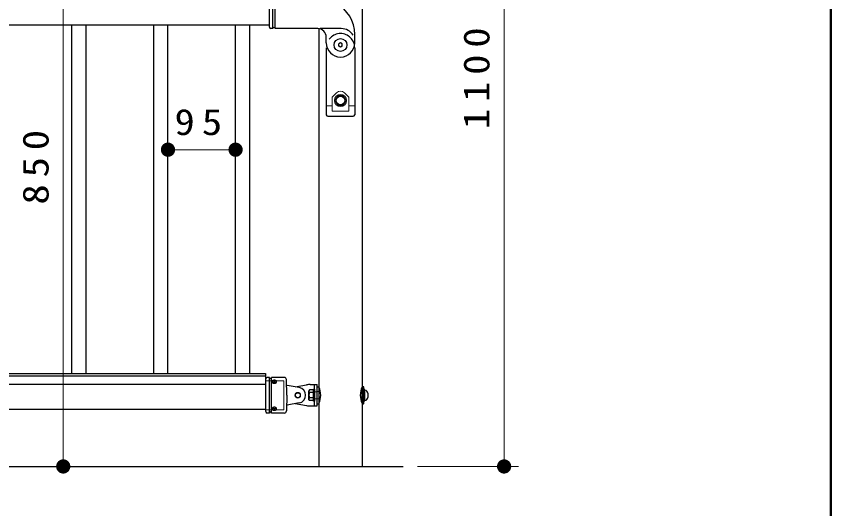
# Model space of a CAD drawing. Units: millimetres on the paper, scale 1:20. Extents: x -365 to 0, y 0 to 257.
# Drawn here: x -57.2 to 0, y 163.7 to 198.3 of the extents above; entities that cross this region are included whole.
import ezdxf

# ---------------------------------------------------------------- set-up
doc = ezdxf.new("R2010")
doc.units = ezdxf.units.MM
doc.linetypes.add('USER1', pattern=[4.5, 2.5, -2])
doc.layers.add('LY_1', color=7, linetype='Continuous', lineweight=25)
doc.layers.add('LY_3', color=7, linetype='Continuous', lineweight=13)
doc.styles.add('ＭＳ ゴシック', font='')
doc.styles.get('ＭＳ ゴシック').set_extended_font_data('MS Gothic')

# ---------------------------------------------------------------- blocks, each defined once
blk = doc.blocks.new('filled_dot')
at = {"color": 0, "linetype": 'Continuous', "lineweight": -2, "const_width": 1.25}
blk.add_lwpolyline([(-0.625, 0, 1), (0.625, 0, 1)], format="xyb", close=True, dxfattribs=at)

msp = doc.modelspace()

# ---------------------------------------------------------------- linework, layer by layer
at = {"layer": 'LY_1', "color": 4}
for p, q in [((-32.943, 222.958), (-32.943, 166.708)), ((-35.968, 197.452), (-35.968, 166.708)), ((-35.455, 196.108), (-35.455, 191.408)), ((-33.455, 196.108), (-33.455, 191.408)), ((-34.643, 192.733), (-34.83, 192.408)), ((-34.83, 192.408), (-34.643, 192.083)), ((-34.267, 192.733), (-34.643, 192.733)), ((-34.08, 192.408), (-34.267, 192.733)), ((-34.267, 192.083), (-34.08, 192.408)), ((-34.643, 192.083), (-34.267, 192.083)), ((-35.355, 191.308), (-33.555, 191.308)), ((-36.068, 172.308), (-35.978, 172.308)), ((-35.968, 172.298), (-35.978, 172.308)), ((-32.943, 172.298), (-32.933, 172.308)), ((-32.843, 172.308), (-32.933, 172.308)), ((-36.093, 171.133), (-36.093, 172.283)), ((-32.818, 171.133), (-32.818, 172.283)), ((-36.068, 171.108), (-35.978, 171.108)), ((-35.968, 171.118), (-35.978, 171.108)), ((-32.943, 171.118), (-32.933, 171.108)), ((-32.843, 171.108), (-32.933, 171.108))]:
    msp.add_line(p, q, dxfattribs=at)
at = {"layer": 'LY_1', "lineweight": 13}
for p, q in [((-22.955, 221.708), (-22.955, 166.708)), ((-53.942, 166.708), (-53.942, 209.208)), ((-41.83, 188.954), (-46.58, 188.954)), ((-29.05, 166.708), (-21.955, 166.708))]:
    msp.add_line(p, q, dxfattribs=at)
at = {"layer": 'LY_1'}
for p, q in [((-39.455, 197.558), (-39.455, 199.858)), ((-39.205, 197.458), (-39.205, 199.958)), ((-39.055, 197.458), (-39.055, 199.958)), ((-39.205, 197.458), (-39.355, 197.458)), ((-36.055, 197.458), (-39.055, 197.458)), ((-34.405, 197.458), (-35.877, 197.458)), ((-33.455, 196.458), (-33.455, 197.043)), ((-35.455, 196.458), (-35.455, 196.858)), ((-34.455, 196.453), (-34.58, 196.381)), ((-34.58, 196.236), (-34.58, 196.381)), ((-34.33, 196.381), (-34.455, 196.453)), ((-34.33, 196.236), (-34.33, 196.381)), ((-34.455, 196.164), (-34.58, 196.236)), ((-34.33, 196.236), (-34.455, 196.164)), ((-36.641, 172.084), (-36.678, 172.021)), ((-36.678, 171.396), (-36.678, 172.021)), ((-36.353, 172.084), (-36.641, 172.084)), ((-36.353, 171.896), (-36.641, 171.896)), ((-36.353, 172.133), (-36.293, 172.133)), ((-36.353, 171.283), (-36.353, 172.133)), ((-36.353, 172.084), (-36.353, 171.333)), ((-36.293, 172.133), (-36.293, 171.283)), ((-32.758, 172.133), (-32.818, 172.133)), ((-32.818, 172.133), (-32.818, 171.283)), ((-32.758, 171.283), (-32.758, 172.133)), ((-36.641, 171.333), (-36.678, 171.396)), ((-36.353, 171.521), (-36.641, 171.521)), ((-36.353, 171.333), (-36.641, 171.333)), ((-36.293, 171.283), (-36.353, 171.283)), ((-32.818, 171.283), (-32.758, 171.283)), ((-137.455, 166.708), (-30.05, 166.708))]:
    msp.add_line(p, q, dxfattribs=at)
at = {"layer": 'LY_1', "color": 190}
for p, q in [((-39.455, 197.708), (-129.205, 197.708)), ((-129.18, 173.233), (-39.73, 173.233)), ((-129.18, 173.083), (-39.73, 173.083)), ((-39.73, 173.233), (-39.73, 172.493)), ((-129.18, 172.493), (-39.73, 172.493)), ((-37.634, 172.299), (-36.839, 172.436)), ((-36.583, 172.458), (-36.093, 172.458)), ((-36.293, 170.958), (-36.293, 172.458)), ((-36.093, 170.958), (-36.093, 172.458)), ((-37.634, 171.118), (-36.839, 170.98)), ((-36.583, 170.958), (-36.093, 170.958))]:
    msp.add_line(p, q, dxfattribs=at)
at = {"layer": 'LY_1', "color": 40}
for p, q in [((-53.33, 173.233), (-53.33, 197.708)), ((-52.33, 173.233), (-52.33, 197.708)), ((-47.58, 173.233), (-47.58, 197.708)), ((-46.58, 173.233), (-46.58, 197.708)), ((-41.83, 173.233), (-41.83, 197.708)), ((-40.83, 173.233), (-40.83, 197.708))]:
    msp.add_line(p, q, dxfattribs=at)
at = {"layer": 'LY_1', "color": 4, "lineweight": 13}
for p, q in [((-35.03, 192.654), (-34.736, 192.943)), ((-33.88, 192.654), (-34.175, 192.943)), ((-35.03, 192.654), (-35.03, 191.65)), ((-33.88, 192.654), (-33.88, 191.65)), ((-35.455, 192.038), (-35.03, 192.038)), ((-33.88, 192.038), (-33.455, 192.038)), ((-35.03, 191.65), (-33.88, 191.65))]:
    msp.add_line(p, q, dxfattribs=at)
at = {"layer": 'LY_1', "color": 94}
for p, q in [((-39.455, 172.958), (-39.605, 172.958)), ((-39.455, 170.458), (-39.455, 172.958)), ((-38.405, 172.958), (-39.305, 172.958)), ((-39.305, 170.458), (-39.305, 172.958)), ((-39.705, 170.558), (-39.705, 172.858)), ((-38.226, 171.708), (-38.255, 172.812)), ((-37.358, 172.25), (-38.204, 172.401)), ((-38.226, 171.708), (-38.255, 170.604)), ((-37.358, 171.167), (-38.204, 171.016)), ((-39.455, 170.458), (-39.605, 170.458)), ((-38.405, 170.458), (-39.305, 170.458))]:
    msp.add_line(p, q, dxfattribs=at)
at = {"layer": 'LY_1', "color": 21}
for p, q in [((-39.73, 172.708), (-39.705, 172.708)), ((-39.705, 170.708), (-129.205, 170.708))]:
    msp.add_line(p, q, dxfattribs=at)
at = {"layer": 'LY_1', "color": 94, "linetype": 'USER1', "lineweight": 13}
for p, q in [((-39.705, 172.721), (-38.43, 172.721)), ((-38.43, 170.696), (-38.43, 172.721)), ((-39.705, 170.696), (-38.43, 170.696))]:
    msp.add_line(p, q, dxfattribs=at)
at = {"layer": 'LY_1', "color": 4, "linetype": 'USER1', "lineweight": 13}
for p, q in [((-35.968, 171.708), (-35.968, 172.298)), ((-32.943, 171.708), (-32.943, 172.298)), ((-36.293, 171.958), (-36.093, 171.958)), ((-36.093, 171.971), (-35.968, 171.971)), ((-32.818, 171.971), (-32.943, 171.971)), ((-36.293, 171.458), (-36.093, 171.458)), ((-36.093, 171.446), (-35.968, 171.446)), ((-35.968, 171.118), (-35.968, 171.708)), ((-32.943, 171.118), (-32.943, 171.708)), ((-32.818, 171.446), (-32.943, 171.446))]:
    msp.add_line(p, q, dxfattribs=at)
at = {"layer": 'LY_1', "color": 131}
for p, q in [((-32.738, 172.058), (-32.758, 172.058)), ((-32.758, 172.058), (-32.758, 171.358)), ((-32.538, 171.858), (-32.538, 171.558)), ((-32.738, 171.358), (-32.758, 171.358))]:
    msp.add_line(p, q, dxfattribs=at)
at = {"layer": 'LY_1', "color": 94}
for points in [[(-39.268, 172.658), (-39.267, 172.649), (-39.265, 172.64), (-39.262, 172.631), (-39.258, 172.622), (-39.252, 172.614), (-39.246, 172.606), (-39.238, 172.598), (-39.23, 172.591), (-39.22, 172.584), (-39.21, 172.578), (-39.198, 172.572), (-39.186, 172.567), (-39.174, 172.563), (-39.161, 172.56), (-39.147, 172.557), (-39.133, 172.555), (-39.119, 172.554), (-39.105, 172.553), (-39.091, 172.554), (-39.077, 172.555), (-39.063, 172.557), (-39.05, 172.56), (-39.036, 172.563), (-39.024, 172.567), (-39.012, 172.572), (-39.001, 172.578), (-38.99, 172.584), (-38.981, 172.591), (-38.972, 172.598), (-38.964, 172.606), (-38.958, 172.614), (-38.952, 172.622), (-38.948, 172.631), (-38.945, 172.64), (-38.943, 172.649), (-38.943, 172.658), (-38.943, 172.667), (-38.945, 172.676), (-38.948, 172.685), (-38.952, 172.694), (-38.958, 172.702), (-38.964, 172.71), (-38.972, 172.718), (-38.981, 172.725), (-38.99, 172.732), (-39.001, 172.738), (-39.012, 172.743), (-39.024, 172.748), (-39.036, 172.752), (-39.05, 172.756), (-39.063, 172.759), (-39.077, 172.761), (-39.091, 172.762), (-39.105, 172.762), (-39.119, 172.762), (-39.133, 172.761), (-39.147, 172.759), (-39.161, 172.756), (-39.174, 172.752), (-39.186, 172.748), (-39.198, 172.743), (-39.21, 172.738), (-39.22, 172.732), (-39.23, 172.725), (-39.238, 172.718), (-39.246, 172.71), (-39.252, 172.702), (-39.258, 172.694), (-39.262, 172.685), (-39.265, 172.676), (-39.267, 172.667)], [(-39.268, 170.759), (-39.267, 170.75), (-39.265, 170.741), (-39.262, 170.732), (-39.258, 170.723), (-39.252, 170.715), (-39.246, 170.707), (-39.238, 170.699), (-39.23, 170.692), (-39.22, 170.685), (-39.21, 170.679), (-39.198, 170.673), (-39.186, 170.668), (-39.174, 170.664), (-39.161, 170.661), (-39.147, 170.658), (-39.133, 170.656), (-39.119, 170.655), (-39.105, 170.654), (-39.091, 170.655), (-39.077, 170.656), (-39.063, 170.658), (-39.05, 170.661), (-39.036, 170.664), (-39.024, 170.668), (-39.012, 170.673), (-39.001, 170.679), (-38.99, 170.685), (-38.981, 170.692), (-38.972, 170.699), (-38.964, 170.707), (-38.958, 170.715), (-38.952, 170.723), (-38.948, 170.732), (-38.945, 170.741), (-38.943, 170.75), (-38.943, 170.759), (-38.943, 170.768), (-38.945, 170.777), (-38.948, 170.786), (-38.952, 170.795), (-38.958, 170.803), (-38.964, 170.811), (-38.972, 170.819), (-38.981, 170.826), (-38.99, 170.833), (-39.001, 170.839), (-39.012, 170.844), (-39.024, 170.849), (-39.036, 170.854), (-39.05, 170.857), (-39.063, 170.86), (-39.077, 170.862), (-39.091, 170.863), (-39.105, 170.863), (-39.119, 170.863), (-39.133, 170.862), (-39.147, 170.86), (-39.161, 170.857), (-39.174, 170.854), (-39.186, 170.849), (-39.198, 170.844), (-39.21, 170.839), (-39.22, 170.833), (-39.23, 170.826), (-39.238, 170.819), (-39.246, 170.811), (-39.252, 170.803), (-39.258, 170.795), (-39.262, 170.786), (-39.265, 170.777), (-39.267, 170.768)]]:
    msp.add_lwpolyline(points, close=True, dxfattribs=at)
for points in [[(-39.205, 172.575), (-39.205, 172.584), (-39.203, 172.593), (-39.2, 172.602), (-39.195, 172.61), (-39.188, 172.618), (-39.179, 172.624), (-39.169, 172.631), (-39.158, 172.636), (-39.145, 172.64), (-39.132, 172.643), (-39.119, 172.645), (-39.105, 172.645), (-39.091, 172.645), (-39.078, 172.643), (-39.065, 172.64), (-39.052, 172.636), (-39.041, 172.631), (-39.031, 172.624), (-39.023, 172.618), (-39.016, 172.61), (-39.01, 172.602), (-39.007, 172.593), (-39.005, 172.584), (-39.006, 172.575)], [(-39.205, 170.841), (-39.205, 170.833), (-39.204, 170.824), (-39.2, 170.816), (-39.195, 170.808), (-39.189, 170.8), (-39.181, 170.793), (-39.171, 170.787), (-39.161, 170.782), (-39.149, 170.778), (-39.137, 170.775), (-39.123, 170.772), (-39.11, 170.771), (-39.097, 170.771), (-39.083, 170.773), (-39.071, 170.775), (-39.058, 170.779), (-39.047, 170.783), (-39.037, 170.789), (-39.027, 170.795), (-39.02, 170.802), (-39.013, 170.81), (-39.009, 170.818), (-39.006, 170.826), (-39.005, 170.835), (-39.005, 170.838), (-39.006, 170.841)]]:
    msp.add_lwpolyline(points, dxfattribs=at)
at = {"layer": 'LY_1', "color": 4, "linetype": 'USER1', "lineweight": 13}
for points in [[(-35.968, 171.446), (-35.965, 171.448), (-35.962, 171.455), (-35.959, 171.466), (-35.956, 171.481), (-35.954, 171.5), (-35.951, 171.523), (-35.949, 171.549), (-35.948, 171.577), (-35.946, 171.608), (-35.945, 171.64), (-35.945, 171.674), (-35.945, 171.708), (-35.945, 171.743), (-35.945, 171.776), (-35.946, 171.809), (-35.948, 171.84), (-35.949, 171.868), (-35.951, 171.894), (-35.954, 171.917), (-35.956, 171.936), (-35.959, 171.951), (-35.962, 171.962), (-35.965, 171.969), (-35.968, 171.971)], [(-32.943, 171.446), (-32.946, 171.448), (-32.949, 171.455), (-32.951, 171.466), (-32.954, 171.481), (-32.957, 171.5), (-32.959, 171.523), (-32.961, 171.549), (-32.962, 171.577), (-32.964, 171.608), (-32.965, 171.64), (-32.965, 171.674), (-32.966, 171.708), (-32.965, 171.743), (-32.965, 171.776), (-32.964, 171.809), (-32.962, 171.84), (-32.961, 171.868), (-32.959, 171.894), (-32.957, 171.917), (-32.954, 171.936), (-32.951, 171.951), (-32.949, 171.962), (-32.946, 171.969), (-32.943, 171.971)]]:
    msp.add_lwpolyline(points, dxfattribs=at)
at = {"layer": 'LY_1'}
msp.add_circle((-34.455, 196.308), 0.45, dxfattribs=at)
at = {"layer": 'LY_1', "color": 4, "lineweight": 13}
msp.add_circle((-34.455, 192.408), 0.425, dxfattribs=at)
at = {"layer": 'LY_1', "color": 4}
msp.add_circle((-34.455, 192.408), 0.312, dxfattribs=at)
at = {"layer": 'LY_1', "color": 94, "lineweight": 13}
msp.add_circle((-37.455, 171.708), 0.2, dxfattribs=at)
at = {"layer": 'LY_1', "color": 94}
msp.add_circle((-37.455, 171.708), 0.17, dxfattribs=at)
at = {"layer": 'LY_1'}
for centre, radius, start, end in [((-35.955, 197.043), 2.5, 0, 61.7339), ((-39.355, 197.558), 0.1, 180, 270), ((-39.13, 197.458), 0.075, 0, 180), ((-36.055, 196.858), 0.6, 0, 90), ((-34.405, 196.458), 1, 32.5025, 90), ((-34.455, 196.458), 1, 180, 0), ((-36.504, 171.99), 0.166, 145.6159, 214.3841), ((-36.049, 171.708), 0.621, 162.4121, 197.5879), ((-36.504, 171.427), 0.166, 145.6158, 214.3842)]:
    msp.add_arc(centre, radius, start, end, dxfattribs=at)
at = {"layer": 'LY_1', "color": 4, "linetype": 'USER1'}
msp.add_arc((-34.455, 196.108), 1, 0, 180, dxfattribs=at)
at = {"layer": 'LY_1', "color": 4, "lineweight": 13}
msp.add_arc((-34.455, 192.658), 0.4, 45.4617, 134.5383, dxfattribs=at)
at = {"layer": 'LY_1', "color": 4}
for centre, radius, start, end in [((-35.355, 191.408), 0.1, 180, 270), ((-33.555, 191.408), 0.1, 270, 0), ((-36.068, 172.283), 0.025, 90, 180), ((-37.344, 171.708), 1.498, 336.8025, 23.1975), ((-31.566, 171.708), 1.498, 156.8024, 203.1976), ((-32.843, 172.283), 0.025, 0, 90), ((-36.068, 171.133), 0.025, 180, 270), ((-32.843, 171.133), 0.025, 270, 0)]:
    msp.add_arc(centre, radius, start, end, dxfattribs=at)
at = {"layer": 'LY_1', "color": 94}
for centre, radius, start, end in [((-39.605, 172.858), 0.1, 90, 180), ((-39.38, 172.958), 0.075, 180, 0), ((-38.405, 172.808), 0.15, 1.5, 90), ((-38.196, 172.45), 0.05, 181.5, 259.8551), ((-37.455, 171.708), 0.55, 280.1449, 79.8551), ((-38.405, 170.608), 0.15, 270, 358.5), ((-38.196, 170.966), 0.05, 100.1449, 178.5), ((-39.605, 170.558), 0.1, 180, 270), ((-39.38, 170.458), 0.075, 0, 180)]:
    msp.add_arc(centre, radius, start, end, dxfattribs=at)
at = {"layer": 'LY_1', "color": 94, "lineweight": 13}
for centre, start, end in [((-39.605, 172.858), 90, 180), ((-39.605, 170.558), 180, 270)]:
    msp.add_arc(centre, 0.1, start, end, dxfattribs=at)
at = {"layer": 'LY_1', "color": 190}
for centre, start, end in [((-36.583, 170.958), 90, 99.8045), ((-36.583, 172.458), 260.1956, 270)]:
    msp.add_arc(centre, 1.5, start, end, dxfattribs=at)
at = {"layer": 'LY_1', "color": 131}
for centre, start, end in [((-32.738, 171.858), 0, 90), ((-32.738, 171.558), 270, 0)]:
    msp.add_arc(centre, 0.2, start, end, dxfattribs=at)
at = {"layer": 'LY_3', "lineweight": 50}
msp.add_line((0, 0), (0, 257), dxfattribs=at)

# ---------------------------------------------------------------- block references
at = {"layer": 'LY_1', "lineweight": 13, "xscale": 0.4, "yscale": 0.4}
msp.add_blockref('filled_dot', (-46.58, 188.954), dxfattribs=at)
for p, rotation in [((-41.83, 188.954), 180), ((-53.942, 166.708), 90), ((-22.955, 166.708), 90)]:
    msp.add_blockref('filled_dot', p, dxfattribs=dict(at, rotation=rotation))

# ---------------------------------------------------------------- texts
at = {"layer": 'LY_1', "char_height": 1.833, "attachment_point": 8, "rotation": 90, "style": 'ＭＳ ゴシック'}
for s, insert in [('\\T1.33;\\W1.15;1100', (-23.955, 194.208)), ('\\T1.33;\\W1.15;850', (-54.942, 187.958))]:
    msp.add_mtext(s, dxfattribs=dict(at, insert=insert))
at = {"layer": 'LY_1', "insert": (-44.205, 189.954), "char_height": 1.833, "attachment_point": 8, "style": 'ＭＳ ゴシック'}
msp.add_mtext('\\T1.34;\\W1.15;95', dxfattribs=at)

doc.saveas('drawing.dxf')
